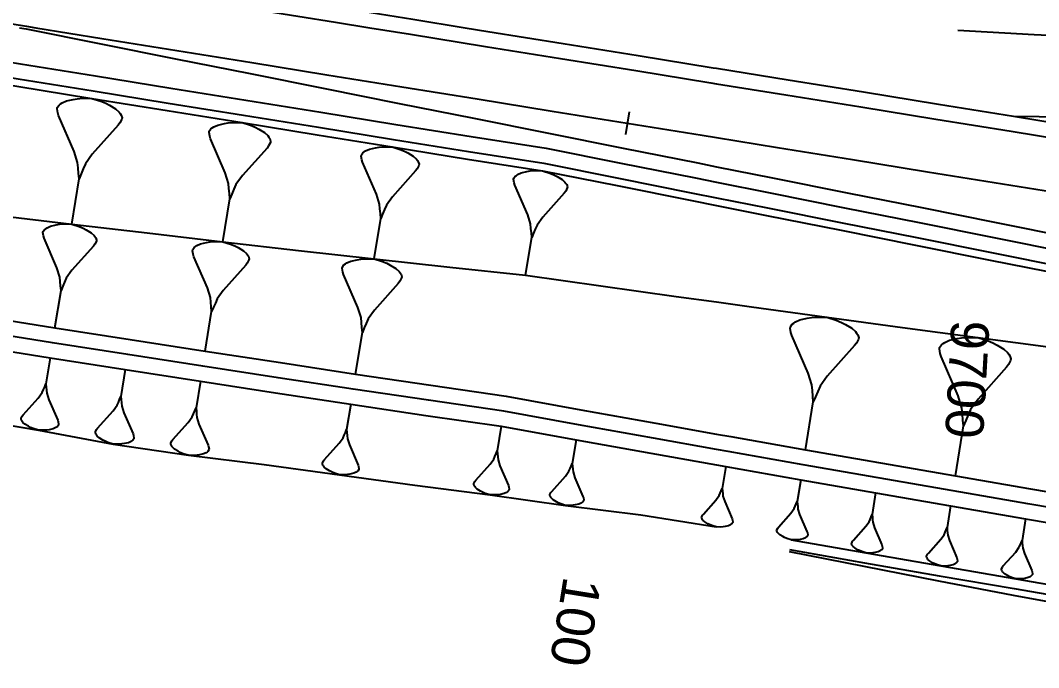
# Model space of a CAD drawing. Extents: x 389565 to 391267, y 804651 to 804848.
# Drawn here: x 390254.2 to 390321.2, y 804657.9 to 804700.5 of the extents above; entities that cross this region are included whole.
import ezdxf
from ezdxf.enums import TextEntityAlignment as Align

# ---------------------------------------------------------------- set-up
doc = ezdxf.new("R2010")
doc.units = 0
doc.layers.get('0').update_dxf_attribs({"linetype": 'CONTINUOUS'})
doc.styles.add('ARIAL', font='ARIAL.FON')

msp = doc.modelspace()

# ---------------------------------------------------------------- linework, layer by layer
at = {"color": 7}
for p, q in [((390257.7001, 804695.2874), (390257.9694, 804695.3313)), ((390257.9694, 804695.3313), (390258.3239, 804695.3615)), ((390258.3239, 804695.3615), (390258.9339, 804695.3504)), ((390258.9339, 804695.3504), (390259.5164, 804695.169)), ((390256.6394, 804694.672), (390256.6531, 804694.7572)), ((390256.6833, 804694.4028), (390256.6394, 804694.672)), ((390256.6531, 804694.7572), (390256.7658, 804694.9138)), ((390256.7658, 804694.9138), (390256.8647, 804694.9853)), ((390256.8647, 804694.9853), (390256.9637, 804695.0567)), ((390256.9637, 804695.0567), (390257.2467, 804695.1858)), ((390257.2467, 804695.1858), (390257.7001, 804695.2874)), ((390259.5164, 804695.169), (390259.8433, 804695.0288)), ((390259.8433, 804695.0288), (390260.0851, 804694.9024)), ((390260.0851, 804694.9024), (390260.4835, 804694.6633)), ((390260.4835, 804694.6633), (390260.7116, 804694.4517)), ((390256.741, 804694.2186), (390256.6833, 804694.4028)), ((390257.7601, 804691.8692), (390256.741, 804694.2186)), ((390260.7116, 804694.4517), (390260.783, 804694.3527)), ((390260.8983, 804693.9845), (390260.7719, 804693.7427)), ((390260.783, 804694.3527), (390260.8544, 804694.2538)), ((390260.8544, 804694.2538), (390260.9121, 804694.0697)), ((390260.9121, 804694.0697), (390260.8983, 804693.9845)), ((390260.6592, 804693.5861), (390258.9526, 804691.6767)), ((390260.7719, 804693.7427), (390260.6592, 804693.5861)), ((390266.6454, 804693.1948), (390266.7521, 804693.3432)), ((390266.7521, 804693.3432), (390266.8459, 804693.4108)), ((390266.8459, 804693.4108), (390266.9396, 804693.4785)), ((390266.9396, 804693.4785), (390267.2077, 804693.6008)), ((390267.2077, 804693.6008), (390267.6372, 804693.6971)), ((390267.6372, 804693.6971), (390267.8924, 804693.7387)), ((390267.8924, 804693.7387), (390268.2282, 804693.7673)), ((390268.2282, 804693.7673), (390268.8061, 804693.7568)), ((390268.8061, 804693.7568), (390269.3579, 804693.5849)), ((390269.3579, 804693.5849), (390269.6677, 804693.4521)), ((390269.6677, 804693.4521), (390269.8967, 804693.3323)), ((390269.8967, 804693.3323), (390270.2742, 804693.1058)), ((390266.6324, 804693.1141), (390266.6454, 804693.1948)), ((390266.674, 804692.859), (390266.6324, 804693.1141)), ((390266.7286, 804692.6846), (390266.674, 804692.859)), ((390267.6941, 804690.4587), (390266.7286, 804692.6846)), ((390270.2742, 804693.1058), (390270.4902, 804692.9053)), ((390270.4902, 804692.9053), (390270.5579, 804692.8116)), ((390270.5579, 804692.8116), (390270.6255, 804692.7179)), ((390270.6255, 804692.7179), (390270.6802, 804692.5435)), ((390270.4406, 804692.0853), (390268.8238, 804690.2764)), ((390270.5474, 804692.2337), (390270.4406, 804692.0853)), ((390270.6671, 804692.4628), (390270.5474, 804692.2337)), ((390270.6802, 804692.5435), (390270.6671, 804692.4628)), ((390276.9235, 804691.9015), (390277.1756, 804692.0165)), ((390277.1756, 804692.0165), (390277.5794, 804692.107)), ((390277.5794, 804692.107), (390277.8192, 804692.1461)), ((390277.8192, 804692.1461), (390278.135, 804692.173)), ((390278.135, 804692.173), (390278.6783, 804692.1631)), ((390278.6783, 804692.1631), (390279.1971, 804692.0015)), ((390279.1971, 804692.0015), (390279.4883, 804691.8767)), ((390257.9908, 804691.1327), (390257.7601, 804691.8692)), ((390258.9526, 804691.6767), (390258.5019, 804691.0502)), ((390276.6346, 804691.5589), (390276.6469, 804691.6348)), ((390276.6738, 804691.3191), (390276.6346, 804691.5589)), ((390276.6469, 804691.6348), (390276.7472, 804691.7743)), ((390276.7251, 804691.1551), (390276.6738, 804691.3191)), ((390276.7472, 804691.7743), (390276.8354, 804691.8379)), ((390276.8354, 804691.8379), (390276.9235, 804691.9015)), ((390279.4883, 804691.8767), (390279.7037, 804691.7641)), ((390279.7037, 804691.7641), (390280.0585, 804691.5511)), ((390280.0585, 804691.5511), (390280.2616, 804691.3626)), ((390280.2616, 804691.3626), (390280.3252, 804691.2745)), ((390258.021, 804690.7783), (390257.9908, 804691.1327)), ((390258.0512, 804690.4238), (390258.021, 804690.7783)), ((390258.3617, 804690.7233), (390258.2215, 804690.3963)), ((390258.5019, 804691.0502), (390258.3617, 804690.7233)), ((390277.6328, 804689.0625), (390276.7251, 804691.1551)), ((390280.3154, 804690.7312), (390280.215, 804690.5917)), ((390280.428, 804690.9466), (390280.3154, 804690.7312)), ((390280.3252, 804691.2745), (390280.3888, 804691.1864)), ((390280.3888, 804691.1864), (390280.4402, 804691.0224)), ((390280.4402, 804691.0224), (390280.428, 804690.9466)), ((390257.6001, 804687.088), (390258.0814, 804690.0693)), ((390258.0814, 804690.0693), (390258.0512, 804690.4238)), ((390258.2215, 804690.3963), (390258.0814, 804690.0693)), ((390267.9127, 804689.7611), (390267.6941, 804690.4587)), ((390268.8238, 804690.2764), (390268.3968, 804689.6829)), ((390280.215, 804690.5917), (390278.695, 804688.891)), ((390286.65, 804690.0323), (390286.6614, 804690.103)), ((390286.6865, 804689.8088), (390286.65, 804690.0323)), ((390286.6614, 804690.103), (390286.755, 804690.233)), ((390286.755, 804690.233), (390286.8371, 804690.2923)), ((390286.8371, 804690.2923), (390286.9192, 804690.3516)), ((390286.9192, 804690.3516), (390287.1542, 804690.4588)), ((390287.1542, 804690.4588), (390287.5305, 804690.5431)), ((390287.5305, 804690.5431), (390287.7541, 804690.5796)), ((390287.7541, 804690.5796), (390288.0483, 804690.6047)), ((390288.0483, 804690.6047), (390288.5547, 804690.5955)), ((390288.5547, 804690.5955), (390289.0382, 804690.4449)), ((390289.0382, 804690.4449), (390289.3096, 804690.3285)), ((390289.3096, 804690.3285), (390289.5103, 804690.2235)), ((390289.5103, 804690.2235), (390289.841, 804690.0251)), ((390289.841, 804690.0251), (390290.0303, 804689.8494)), ((390267.9412, 804689.4253), (390267.9127, 804689.7611)), ((390267.9698, 804689.0894), (390267.9412, 804689.4253)), ((390268.264, 804689.3732), (390268.1312, 804689.0634)), ((390268.3968, 804689.6829), (390268.264, 804689.3732)), ((390286.7344, 804689.656), (390286.6865, 804689.8088)), ((390287.5803, 804687.7057), (390286.7344, 804689.656)), ((390290.0303, 804689.8494), (390290.0896, 804689.7673)), ((390290.1854, 804689.4616), (390290.0804, 804689.2609)), ((390290.0896, 804689.7673), (390290.1489, 804689.6852)), ((390290.1489, 804689.6852), (390290.1968, 804689.5323)), ((390290.1968, 804689.5323), (390290.1854, 804689.4616)), ((390267.5425, 804685.9293), (390267.9984, 804688.7536)), ((390267.9984, 804688.7536), (390267.9698, 804689.0894)), ((390268.1312, 804689.0634), (390267.9984, 804688.7536)), ((390277.8383, 804688.4065), (390277.6328, 804689.0625)), ((390278.695, 804688.891), (390278.2935, 804688.333)), ((390289.9869, 804689.1309), (390288.5702, 804687.5459)), ((390290.0804, 804689.2609), (390289.9869, 804689.1309)), ((390277.8652, 804688.0908), (390277.8383, 804688.4065)), ((390277.8921, 804687.7751), (390277.8652, 804688.0908)), ((390278.1687, 804688.0418), (390278.0438, 804687.7506)), ((390278.2935, 804688.333), (390278.1687, 804688.0418)), ((390277.4903, 804684.804), (390277.9189, 804687.4594)), ((390277.9189, 804687.4594), (390277.8921, 804687.7751)), ((390278.0438, 804687.7506), (390277.9189, 804687.4594)), ((390287.7718, 804687.0944), (390287.5803, 804687.7057)), ((390288.5702, 804687.5459), (390288.1961, 804687.0259)), ((390255.7077, 804686.5285), (390255.7191, 804686.5988)), ((390255.7191, 804686.5988), (390255.812, 804686.728)), ((390255.812, 804686.728), (390255.8936, 804686.7869)), ((390255.8936, 804686.7869), (390255.9752, 804686.8458)), ((390255.9752, 804686.8458), (390256.2086, 804686.9523)), ((390256.2086, 804686.9523), (390256.5826, 804687.0361)), ((390256.5826, 804687.0361), (390256.8047, 804687.0723)), ((390256.8047, 804687.0723), (390257.097, 804687.0972)), ((390257.097, 804687.0972), (390257.6001, 804687.088)), ((390257.6001, 804687.088), (390258.0805, 804686.9384)), ((390258.0805, 804686.9384), (390258.3502, 804686.8228)), ((390258.3502, 804686.8228), (390258.5496, 804686.7185)), ((390258.5496, 804686.7185), (390258.8781, 804686.5213)), ((390287.7969, 804686.8001), (390287.7718, 804687.0944)), ((390287.8219, 804686.5059), (390287.7969, 804686.8001)), ((390288.0797, 804686.7545), (390287.9633, 804686.4831)), ((390288.1961, 804687.0259), (390288.0797, 804686.7545)), ((390255.744, 804686.3065), (390255.7077, 804686.5285)), ((390255.7915, 804686.1546), (390255.744, 804686.3065)), ((390256.632, 804684.2169), (390255.7915, 804686.1546)), ((390258.8781, 804686.5213), (390259.0662, 804686.3468)), ((390259.0662, 804686.3468), (390259.1251, 804686.2652)), ((390259.2203, 804685.9615), (390259.116, 804685.7621)), ((390259.1251, 804686.2652), (390259.184, 804686.1836)), ((390259.184, 804686.1836), (390259.2316, 804686.0318)), ((390259.2316, 804686.0318), (390259.2203, 804685.9615)), ((390266.7027, 804685.9126), (390267.0113, 804685.9389)), ((390267.0113, 804685.9389), (390267.5425, 804685.9293)), ((390267.5425, 804685.9293), (390268.0497, 804685.7713)), ((390287.4475, 804683.7369), (390287.847, 804686.2116)), ((390287.847, 804686.2116), (390287.8219, 804686.5059)), ((390287.9633, 804686.4831), (390287.847, 804686.2116)), ((390259.0231, 804685.633), (390257.6155, 804684.0581)), ((390259.116, 804685.7621), (390259.0231, 804685.633)), ((390265.5446, 804685.3386), (390265.5566, 804685.4127)), ((390265.5828, 804685.1041), (390265.5446, 804685.3386)), ((390265.5566, 804685.4127), (390265.6547, 804685.5491)), ((390265.6547, 804685.5491), (390265.7408, 804685.6113)), ((390265.7408, 804685.6113), (390265.827, 804685.6735)), ((390265.827, 804685.6735), (390266.0734, 804685.7859)), ((390266.0734, 804685.7859), (390266.4682, 804685.8744)), ((390266.4682, 804685.8744), (390266.7027, 804685.9126)), ((390268.0497, 804685.7713), (390268.3344, 804685.6492)), ((390268.3344, 804685.6492), (390268.5449, 804685.5392)), ((390268.5449, 804685.5392), (390268.8918, 804685.331)), ((390268.8918, 804685.331), (390269.0904, 804685.1467)), ((390265.6331, 804684.9438), (390265.5828, 804685.1041)), ((390266.5204, 804682.898), (390265.6331, 804684.9438)), ((390269.0904, 804685.1467), (390269.1526, 804685.0606)), ((390269.253, 804684.7399), (390269.1429, 804684.5294)), ((390269.1526, 804685.0606), (390269.2148, 804684.9744)), ((390269.2148, 804684.9744), (390269.265, 804684.8141)), ((390269.265, 804684.8141), (390269.253, 804684.7399)), ((390275.6841, 804684.5348), (390275.9436, 804684.6531)), ((390275.9436, 804684.6531), (390276.3593, 804684.7463)), ((390276.3593, 804684.7463), (390276.6061, 804684.7865)), ((390276.6061, 804684.7865), (390276.9311, 804684.8142)), ((390276.9311, 804684.8142), (390277.4903, 804684.804)), ((390277.4903, 804684.804), (390278.0243, 804684.6377)), ((390278.0243, 804684.6377), (390278.324, 804684.5092)), ((390256.8223, 804683.6095), (390256.632, 804684.2169)), ((390257.6155, 804684.0581), (390257.2438, 804683.5415)), ((390269.0448, 804684.393), (390267.5588, 804682.7304)), ((390269.1429, 804684.5294), (390269.0448, 804684.393)), ((390275.3869, 804684.1821), (390275.3995, 804684.2602)), ((390275.4271, 804683.9353), (390275.3869, 804684.1821)), ((390275.3995, 804684.2602), (390275.5028, 804684.4038)), ((390275.48, 804683.7665), (390275.4271, 804683.9353)), ((390275.5028, 804684.4038), (390275.5935, 804684.4693)), ((390275.5935, 804684.4693), (390275.6841, 804684.5348)), ((390278.324, 804684.5092), (390278.5457, 804684.3933)), ((390278.5457, 804684.3933), (390278.9109, 804684.1741)), ((390278.9109, 804684.1741), (390279.12, 804683.9801)), ((390279.12, 804683.9801), (390279.1855, 804683.8894)), ((390256.8472, 804683.3172), (390256.8223, 804683.6095)), ((390256.8721, 804683.0249), (390256.8472, 804683.3172)), ((390257.1282, 804683.2718), (390257.0126, 804683.0022)), ((390257.2438, 804683.5415), (390257.1282, 804683.2718)), ((390276.4143, 804681.6126), (390275.48, 804683.7665)), ((390279.1753, 804683.3302), (390279.072, 804683.1866)), ((390279.2912, 804683.5519), (390279.1753, 804683.3302)), ((390279.1855, 804683.8894), (390279.2509, 804683.7987)), ((390279.2509, 804683.7987), (390279.3038, 804683.6299)), ((390279.3038, 804683.6299), (390279.2912, 804683.5519)), ((390256.5001, 804680.2738), (390256.897, 804682.7325)), ((390256.897, 804682.7325), (390256.8721, 804683.0249)), ((390257.0126, 804683.0022), (390256.897, 804682.7325)), ((390266.7213, 804682.2568), (390266.5204, 804682.898)), ((390267.5588, 804682.7304), (390267.1664, 804682.1849)), ((390279.072, 804683.1866), (390277.5075, 804681.4361)), ((390266.7476, 804681.9481), (390266.7213, 804682.2568)), ((390266.7739, 804681.6395), (390266.7476, 804681.9481)), ((390267.1664, 804682.1849), (390267.0443, 804681.9002)), ((390266.3811, 804678.7349), (390266.8002, 804681.3308)), ((390266.8002, 804681.3308), (390266.7739, 804681.6395)), ((390266.9222, 804681.6155), (390266.8002, 804681.3308)), ((390267.0443, 804681.9002), (390266.9222, 804681.6155)), ((390276.6258, 804680.9375), (390276.4143, 804681.6126)), ((390277.5075, 804681.4361), (390277.0943, 804680.8619)), ((390276.6534, 804680.6126), (390276.6258, 804680.9375)), ((390276.6811, 804680.2876), (390276.6534, 804680.6126)), ((390277.0943, 804680.8619), (390276.9658, 804680.5621)), ((390304.9724, 804680.5054), (390305.0767, 804680.5807)), ((390305.0767, 804680.5807), (390305.181, 804680.6561)), ((390305.181, 804680.6561), (390305.4796, 804680.7923)), ((390305.4796, 804680.7923), (390305.9578, 804680.8994)), ((390305.9578, 804680.8994), (390306.2418, 804680.9458)), ((390306.2418, 804680.9458), (390306.6157, 804680.9776)), ((390306.6157, 804680.9776), (390307.2591, 804680.9659)), ((390307.2591, 804680.9659), (390307.8735, 804680.7745)), ((390307.8735, 804680.7745), (390308.2183, 804680.6267)), ((390308.2183, 804680.6267), (390308.4734, 804680.4933)), ((390276.2676, 804677.2296), (390276.7088, 804679.9626)), ((390276.7088, 804679.9626), (390276.6811, 804680.2876)), ((390276.8373, 804680.2624), (390276.7088, 804679.9626)), ((390276.9658, 804680.5621), (390276.8373, 804680.2624)), ((390304.839, 804680.2504), (390304.8535, 804680.3402)), ((390304.8853, 804679.9663), (390304.839, 804680.2504)), ((390304.8535, 804680.3402), (390304.9724, 804680.5054)), ((390304.9462, 804679.7722), (390304.8853, 804679.9663)), ((390308.4734, 804680.4933), (390308.8936, 804680.2411)), ((390308.8936, 804680.2411), (390309.1341, 804680.0179)), ((390309.1341, 804680.0179), (390309.2094, 804679.9136)), ((390309.2094, 804679.9136), (390309.2848, 804679.8093)), ((390306.0211, 804677.2941), (390304.9462, 804679.7722)), ((390309.1978, 804679.2702), (390309.0789, 804679.105)), ((390309.3311, 804679.5252), (390309.1978, 804679.2702)), ((390309.2848, 804679.8093), (390309.3456, 804679.6151)), ((390309.3456, 804679.6151), (390309.3311, 804679.5252)), ((390314.8954, 804679.2287), (390315.0043, 804679.3074)), ((390315.0043, 804679.3074), (390315.3159, 804679.4495)), ((390315.3159, 804679.4495), (390315.815, 804679.5613)), ((390315.815, 804679.5613), (390316.1114, 804679.6097)), ((390316.1114, 804679.6097), (390316.5015, 804679.6429)), ((390316.5015, 804679.6429), (390317.173, 804679.6307)), ((390317.173, 804679.6307), (390317.8142, 804679.431)), ((390317.8142, 804679.431), (390318.1741, 804679.2767)), ((390318.1741, 804679.2767), (390318.4402, 804679.1375)), ((390309.0789, 804679.105), (390307.2789, 804677.091)), ((390314.6474, 804678.884), (390314.6625, 804678.9777)), ((390314.6957, 804678.5875), (390314.6474, 804678.884)), ((390314.6625, 804678.9777), (390314.7865, 804679.1501)), ((390314.7592, 804678.3849), (390314.6957, 804678.5875)), ((390314.7865, 804679.1501), (390314.8954, 804679.2287)), ((390318.4402, 804679.1375), (390318.8788, 804678.8743)), ((390318.8788, 804678.8743), (390319.1298, 804678.6414)), ((390319.1298, 804678.6414), (390319.2084, 804678.5325)), ((390256.1813, 804678.2993), (390255.9039, 804676.5805)), ((390315.881, 804675.7987), (390314.7592, 804678.3849)), ((390319.3354, 804678.1272), (390319.1962, 804677.861)), ((390319.2084, 804678.5325), (390319.287, 804678.4236)), ((390319.287, 804678.4236), (390319.3505, 804678.2209)), ((390319.3505, 804678.2209), (390319.3354, 804678.1272)), ((390261.1212, 804677.5257), (390260.8355, 804675.7557)), ((390306.2644, 804676.5173), (390306.0211, 804677.2941)), ((390319.0722, 804677.6887), (390317.1936, 804675.5868)), ((390319.1962, 804677.861), (390319.0722, 804677.6887)), ((390255.823, 804676.3919), (390255.9039, 804676.5805)), ((390255.9039, 804676.5805), (390255.9213, 804676.3761)), ((390266.0624, 804676.7605), (390265.7785, 804675.0019)), ((390307.2789, 804677.091), (390306.8035, 804676.4303)), ((390255.4015, 804675.6537), (390255.6614, 804676.0149)), ((390255.6614, 804676.0149), (390255.7422, 804676.2034)), ((390255.7422, 804676.2034), (390255.823, 804676.3919)), ((390255.9213, 804676.3761), (390255.9387, 804676.1717)), ((390255.9387, 804676.1717), (390255.9561, 804675.9673)), ((390255.9561, 804675.9673), (390256.0891, 804675.5427)), ((390306.2962, 804676.1434), (390306.2644, 804676.5173)), ((390306.3281, 804675.7696), (390306.2962, 804676.1434)), ((390306.6556, 804676.0854), (390306.5078, 804675.7406)), ((390306.8035, 804676.4303), (390306.6556, 804676.0854)), ((390254.4176, 804674.5528), (390255.4015, 804675.6537)), ((390256.0891, 804675.5427), (390256.6767, 804674.1881)), ((390260.5858, 804675.1733), (390260.669, 804675.3674)), ((390260.669, 804675.3674), (390260.7522, 804675.5615)), ((390260.7522, 804675.5615), (390260.8355, 804675.7557)), ((390260.8355, 804675.7557), (390260.8534, 804675.5452)), ((390260.8534, 804675.5452), (390260.8713, 804675.3347)), ((390260.8713, 804675.3347), (390260.8892, 804675.1243)), ((390275.9488, 804675.2552), (390275.6783, 804673.5789)), ((390305.8523, 804672.2512), (390306.3599, 804675.3957)), ((390306.3599, 804675.3957), (390306.3281, 804675.7696)), ((390306.5078, 804675.7406), (390306.3599, 804675.3957)), ((390316.1349, 804674.9881), (390315.881, 804675.7987)), ((390317.1936, 804675.5868), (390316.6975, 804674.8973)), ((390254.3526, 804674.4625), (390254.4176, 804674.5528)), ((390259.3049, 804673.6676), (390260.3182, 804674.8013)), ((390260.3182, 804674.8013), (390260.5858, 804675.1733)), ((390260.8892, 804675.1243), (390261.0262, 804674.687)), ((390261.0262, 804674.687), (390261.6313, 804673.2921)), ((390265.5304, 804674.4233), (390265.6131, 804674.6162)), ((390265.6131, 804674.6162), (390265.6958, 804674.809)), ((390265.6958, 804674.809), (390265.7785, 804675.0019)), ((390265.7785, 804675.0019), (390265.7963, 804674.7928)), ((390265.7963, 804674.7928), (390265.8141, 804674.5837)), ((390265.8141, 804674.5837), (390265.8319, 804674.3746)), ((390316.1682, 804674.5979), (390316.1349, 804674.9881)), ((390316.2014, 804674.2077), (390316.1682, 804674.5979)), ((390316.6975, 804674.8973), (390316.5432, 804674.5374)), ((390254.2718, 804674.274), (390254.2797, 804674.3231)), ((390254.305, 804674.1679), (390254.2718, 804674.274)), ((390254.2797, 804674.3231), (390254.3526, 804674.4625)), ((390254.3462, 804674.1108), (390254.305, 804674.1679)), ((390254.3874, 804674.0538), (390254.3462, 804674.1108)), ((390254.5189, 804673.9318), (390254.3874, 804674.0538)), ((390254.7486, 804673.7939), (390254.5189, 804673.9318)), ((390256.7273, 804673.8776), (390256.6623, 804673.7873)), ((390256.6767, 804674.1881), (390256.7099, 804674.082)), ((390256.7099, 804674.082), (390256.7352, 804673.9267)), ((390256.7352, 804673.9267), (390256.7273, 804673.8776)), ((390264.2579, 804672.9274), (390265.2646, 804674.0538)), ((390265.2646, 804674.0538), (390265.5304, 804674.4233)), ((390265.8319, 804674.3746), (390265.968, 804673.9402)), ((390265.968, 804673.9402), (390266.5691, 804672.5543)), ((390316.2346, 804673.8176), (390316.2014, 804674.2077)), ((390316.3889, 804674.1775), (390316.2346, 804673.8176)), ((390316.5432, 804674.5374), (390316.3889, 804674.1775)), ((390254.888, 804673.721), (390254.7486, 804673.7939)), ((390255.0765, 804673.6402), (390254.888, 804673.721)), ((390255.4123, 804673.5356), (390255.0765, 804673.6402)), ((390255.764, 804673.5292), (390255.4123, 804673.5356)), ((390255.9684, 804673.5466), (390255.764, 804673.5292)), ((390256.1237, 804673.5719), (390255.9684, 804673.5466)), ((390256.3851, 804673.6305), (390256.1237, 804673.5719)), ((390256.5483, 804673.705), (390256.3851, 804673.6305)), ((390256.6053, 804673.7461), (390256.5483, 804673.705)), ((390256.6623, 804673.7873), (390256.6053, 804673.7461)), ((390259.1548, 804673.3805), (390259.1629, 804673.4311)), ((390259.189, 804673.2712), (390259.1548, 804673.3805)), ((390259.1629, 804673.4311), (390259.238, 804673.5747)), ((390259.2314, 804673.2125), (390259.189, 804673.2712)), ((390259.2738, 804673.1537), (390259.2314, 804673.2125)), ((390259.238, 804673.5747), (390259.3049, 804673.6676)), ((390261.6313, 804673.2921), (390261.6655, 804673.1828)), ((390275.4418, 804673.0274), (390275.5206, 804673.2113)), ((390275.5206, 804673.2113), (390275.5994, 804673.3951)), ((390275.5994, 804673.3951), (390275.6783, 804673.5789)), ((390275.6783, 804673.5789), (390275.6952, 804673.3796)), ((390275.6952, 804673.3796), (390275.7122, 804673.1803)), ((390285.8447, 804673.8079), (390285.5812, 804672.1757)), ((390315.7049, 804670.5359), (390316.2346, 804673.8176)), ((390259.4092, 804673.0281), (390259.2738, 804673.1537)), ((390259.6458, 804672.8861), (390259.4092, 804673.0281)), ((390259.7893, 804672.8111), (390259.6458, 804672.8861)), ((390259.9834, 804672.7278), (390259.7893, 804672.8111)), ((390260.3293, 804672.6201), (390259.9834, 804672.7278)), ((390260.6915, 804672.6136), (390260.3293, 804672.6201)), ((390260.9019, 804672.6315), (390260.6915, 804672.6136)), ((390261.0618, 804672.6576), (390260.9019, 804672.6315)), ((390261.331, 804672.7179), (390261.0618, 804672.6576)), ((390261.499, 804672.7945), (390261.331, 804672.7179)), ((390261.5578, 804672.8369), (390261.499, 804672.7945)), ((390261.6165, 804672.8793), (390261.5578, 804672.8369)), ((390261.6834, 804672.9723), (390261.6165, 804672.8793)), ((390261.6655, 804673.1828), (390261.6916, 804673.0229)), ((390261.6916, 804673.0229), (390261.6834, 804672.9723)), ((390264.1087, 804672.6422), (390264.1168, 804672.6924)), ((390264.1427, 804672.5336), (390264.1087, 804672.6422)), ((390264.1168, 804672.6924), (390264.1914, 804672.835)), ((390264.1914, 804672.835), (390264.2579, 804672.9274)), ((390266.5691, 804672.5543), (390266.6032, 804672.4457)), ((390274.2288, 804671.6016), (390275.1884, 804672.6752)), ((390275.1884, 804672.6752), (390275.4418, 804673.0274)), ((390275.7122, 804673.1803), (390275.7292, 804672.981)), ((390275.7292, 804672.981), (390275.8589, 804672.567)), ((390275.8589, 804672.567), (390276.4319, 804671.246)), ((390290.7649, 804672.9126), (390290.5134, 804671.3549)), ((390264.1849, 804672.4752), (390264.1427, 804672.5336)), ((390264.227, 804672.4169), (390264.1849, 804672.4752)), ((390264.3615, 804672.292), (390264.227, 804672.4169)), ((390264.5965, 804672.151), (390264.3615, 804672.292)), ((390264.7392, 804672.0764), (390264.5965, 804672.151)), ((390264.932, 804671.9937), (390264.7392, 804672.0764)), ((390265.2756, 804671.8867), (390264.932, 804671.9937)), ((390265.6355, 804671.8802), (390265.2756, 804671.8867)), ((390265.8445, 804671.898), (390265.6355, 804671.8802)), ((390266.0034, 804671.9239), (390265.8445, 804671.898)), ((390266.2708, 804671.9838), (390266.0034, 804671.9239)), ((390266.4378, 804672.06), (390266.2708, 804671.9838)), ((390266.4961, 804672.1021), (390266.4378, 804672.06)), ((390266.5545, 804672.1442), (390266.4961, 804672.1021)), ((390266.621, 804672.2366), (390266.5545, 804672.1442)), ((390266.6032, 804672.4457), (390266.6291, 804672.2869)), ((390266.6291, 804672.2869), (390266.621, 804672.2366)), ((390285.4277, 804671.8177), (390285.5044, 804671.9967)), ((390285.5044, 804671.9967), (390285.5812, 804672.1757)), ((390285.5812, 804672.1757), (390285.5977, 804671.9817)), ((390285.5977, 804671.9817), (390285.6142, 804671.7876)), ((390274.0867, 804671.3297), (390274.0944, 804671.3776)), ((390274.1191, 804671.2262), (390274.0867, 804671.3297)), ((390274.0944, 804671.3776), (390274.1655, 804671.5136)), ((390274.1593, 804671.1706), (390274.1191, 804671.2262)), ((390274.1655, 804671.5136), (390274.2288, 804671.6016)), ((390276.4319, 804671.246), (390276.4643, 804671.1425)), ((390284.1698, 804670.2503), (390285.1042, 804671.2957)), ((390285.1042, 804671.2957), (390285.351, 804671.6387)), ((390285.351, 804671.6387), (390285.4277, 804671.8177)), ((390285.6142, 804671.7876), (390285.6308, 804671.5935)), ((390285.6308, 804671.5935), (390285.7571, 804671.1903)), ((390290.4402, 804671.1841), (390290.5134, 804671.3549)), ((390290.5134, 804671.3549), (390290.5292, 804671.1697)), ((390274.1994, 804671.115), (390274.1593, 804671.1706)), ((390274.3276, 804670.996), (390274.1994, 804671.115)), ((390274.5516, 804670.8615), (390274.3276, 804670.996)), ((390274.6876, 804670.7905), (390274.5516, 804670.8615)), ((390274.8714, 804670.7116), (390274.6876, 804670.7905)), ((390275.1989, 804670.6096), (390274.8714, 804670.7116)), ((390275.5419, 804670.6034), (390275.1989, 804670.6096)), ((390275.7412, 804670.6204), (390275.5419, 804670.6034)), ((390275.8926, 804670.6451), (390275.7412, 804670.6204)), ((390276.1475, 804670.7022), (390275.8926, 804670.6451)), ((390276.3067, 804670.7748), (390276.1475, 804670.7022)), ((390276.3623, 804670.815), (390276.3067, 804670.7748)), ((390276.4179, 804670.8551), (390276.3623, 804670.815)), ((390276.4813, 804670.9432), (390276.4179, 804670.8551)), ((390276.4643, 804671.1425), (390276.489, 804670.9911)), ((390276.489, 804670.9911), (390276.4813, 804670.9432)), ((390285.7571, 804671.1903), (390286.315, 804669.904)), ((390290.0582, 804670.5151), (390290.2937, 804670.8424)), ((390290.2937, 804670.8424), (390290.3669, 804671.0132)), ((390290.3669, 804671.0132), (390290.4402, 804671.1841)), ((390290.5292, 804671.1697), (390290.545, 804670.9845)), ((390290.545, 804670.9845), (390290.5607, 804670.7993)), ((390290.5607, 804670.7993), (390290.6813, 804670.4145)), ((390300.6093, 804671.147), (390300.378, 804669.7141)), ((390284.0314, 804669.9856), (390284.0389, 804670.0322)), ((390284.063, 804669.8848), (390284.0314, 804669.9856)), ((390284.0389, 804670.0322), (390284.1081, 804670.1646)), ((390284.1021, 804669.8306), (390284.063, 804669.8848)), ((390284.1081, 804670.1646), (390284.1698, 804670.2503)), ((390286.315, 804669.904), (390286.3466, 804669.8032)), ((390289.1665, 804669.5174), (390290.0582, 804670.5151)), ((390290.6813, 804670.4145), (390291.2137, 804669.1869)), ((390284.1412, 804669.7764), (390284.1021, 804669.8306)), ((390284.266, 804669.6606), (390284.1412, 804669.7764)), ((390284.4842, 804669.5297), (390284.266, 804669.6606)), ((390284.6165, 804669.4605), (390284.4842, 804669.5297)), ((390284.7955, 804669.3837), (390284.6165, 804669.4605)), ((390285.1145, 804669.2844), (390284.7955, 804669.3837)), ((390285.4484, 804669.2783), (390285.1145, 804669.2844)), ((390285.6425, 804669.2948), (390285.4484, 804669.2783)), ((390285.7899, 804669.3189), (390285.6425, 804669.2948)), ((390286.0381, 804669.3745), (390285.7899, 804669.3189)), ((390286.1931, 804669.4452), (390286.0381, 804669.3745)), ((390286.2473, 804669.4843), (390286.1931, 804669.4452)), ((390286.3014, 804669.5234), (390286.2473, 804669.4843)), ((390286.3631, 804669.6092), (390286.3014, 804669.5234)), ((390286.3466, 804669.8032), (390286.3707, 804669.6558)), ((390286.3707, 804669.6558), (390286.3631, 804669.6092)), ((390289.0344, 804669.2647), (390289.0416, 804669.3092)), ((390289.0645, 804669.1685), (390289.0344, 804669.2647)), ((390289.0416, 804669.3092), (390289.1076, 804669.4356)), ((390289.1076, 804669.4356), (390289.1665, 804669.5174)), ((390291.2137, 804669.1869), (390291.2439, 804669.0907)), ((390300, 804668.9982), (390300.1759, 804669.2427)), ((390300.1759, 804669.2427), (390300.2433, 804669.3998)), ((390300.2433, 804669.3998), (390300.3106, 804669.557)), ((390300.3106, 804669.557), (390300.378, 804669.7141)), ((390300.378, 804669.7141), (390300.3925, 804669.5437)), ((390300.3925, 804669.5437), (390300.407, 804669.3734)), ((390300.407, 804669.3734), (390300.4215, 804669.203)), ((390300.4215, 804669.203), (390300.5324, 804668.849)), ((390289.1018, 804669.1168), (390289.0645, 804669.1685)), ((390289.1392, 804669.0651), (390289.1018, 804669.1168)), ((390289.2583, 804668.9546), (390289.1392, 804669.0651)), ((390289.4665, 804668.8296), (390289.2583, 804668.9546)), ((390289.5928, 804668.7636), (390289.4665, 804668.8296)), ((390289.7636, 804668.6903), (390289.5928, 804668.7636)), ((390290.068, 804668.5955), (390289.7636, 804668.6903)), ((390290.3867, 804668.5898), (390290.068, 804668.5955)), ((390290.5719, 804668.6055), (390290.3867, 804668.5898)), ((390290.7126, 804668.6285), (390290.5719, 804668.6055)), ((390290.9495, 804668.6816), (390290.7126, 804668.6285)), ((390291.0974, 804668.749), (390290.9495, 804668.6816)), ((390291.1491, 804668.7864), (390291.0974, 804668.749)), ((390291.2008, 804668.8237), (390291.1491, 804668.7864)), ((390291.2596, 804668.9055), (390291.2008, 804668.8237)), ((390291.2439, 804669.0907), (390291.2668, 804668.95)), ((390291.2668, 804668.95), (390291.2596, 804668.9055)), ((390299.139, 804668.0238), (390299.9593, 804668.9416)), ((390299.9593, 804668.9416), (390300, 804668.9982)), ((390300.5324, 804668.849), (390301.0222, 804667.7198)), ((390299.0241, 804667.8323), (390299.0848, 804667.9485)), ((390299.0848, 804667.9485), (390299.139, 804668.0238)), ((390299.0175, 804667.7914), (390299.0241, 804667.8323)), ((390299.0452, 804667.7029), (390299.0175, 804667.7914)), ((390299.0795, 804667.6554), (390299.0452, 804667.7029)), ((390299.1138, 804667.6078), (390299.0795, 804667.6554)), ((390299.2234, 804667.5061), (390299.1138, 804667.6078)), ((390299.4149, 804667.3912), (390299.2234, 804667.5061)), ((390299.5311, 804667.3304), (390299.4149, 804667.3912)), ((390299.6883, 804667.263), (390299.5311, 804667.3304)), ((390299.9683, 804667.1758), (390299.6883, 804667.263)), ((390300.4318, 804667.185), (390300.2614, 804667.1705)), ((390300.5612, 804667.2061), (390300.4318, 804667.185)), ((390300.7792, 804667.255), (390300.5612, 804667.2061)), ((390300.9152, 804667.317), (390300.7792, 804667.255)), ((390300.9627, 804667.3513), (390300.9152, 804667.317)), ((390301.0103, 804667.3857), (390300.9627, 804667.3513)), ((390301.0645, 804667.461), (390301.0103, 804667.3857)), ((390301.0222, 804667.7198), (390301.0499, 804667.6313)), ((390301.0499, 804667.6313), (390301.0711, 804667.5019)), ((390301.0711, 804667.5019), (390301.0645, 804667.461)), ((390300, 804667.1753), (390299.9683, 804667.1758)), ((390300.2614, 804667.1705), (390300, 804667.1753))]:
    msp.add_line(p, q, dxfattribs=at)
at = {"color": 3}
msp.add_line((390294.2435, 804694.462), (390294.0045, 804692.9811), dxfattribs=at)
at = {"color": 1}
for p, q in [((390305.5336, 804670.2768), (390305.3036, 804668.8519)), ((390310.4592, 804669.415), (390310.2292, 804667.9901)), ((390305.1026, 804668.3831), (390305.1696, 804668.5394)), ((390305.1696, 804668.5394), (390305.2366, 804668.6957)), ((390305.2366, 804668.6957), (390305.3036, 804668.8519)), ((390305.3036, 804668.8519), (390305.318, 804668.6825)), ((390305.318, 804668.6825), (390305.3324, 804668.5131)), ((390315.3861, 804668.5615), (390315.1561, 804667.1366)), ((390304.0715, 804667.1711), (390304.8871, 804668.0837)), ((390304.8871, 804668.0837), (390305.1026, 804668.3831)), ((390305.3324, 804668.5131), (390305.3468, 804668.3437)), ((390305.3468, 804668.3437), (390305.4571, 804667.9917)), ((390305.4571, 804667.9917), (390305.9442, 804666.8688)), ((390310.1622, 804667.8338), (390310.2292, 804667.9901)), ((390310.2292, 804667.9901), (390310.2436, 804667.8207)), ((390308.9971, 804666.3093), (390309.8128, 804667.2219)), ((390309.8128, 804667.2219), (390310.0282, 804667.5213)), ((390310.0282, 804667.5213), (390310.0952, 804667.6776)), ((390310.0952, 804667.6776), (390310.1622, 804667.8338)), ((390310.2436, 804667.8207), (390310.258, 804667.6513)), ((390310.258, 804667.6513), (390310.2724, 804667.4819)), ((390310.2724, 804667.4819), (390310.3827, 804667.1299)), ((390320.3144, 804667.7164), (390320.0844, 804666.2916)), ((390303.9506, 804666.94), (390303.9572, 804666.9807)), ((390303.9782, 804666.852), (390303.9506, 804666.94)), ((390303.9572, 804666.9807), (390304.0176, 804667.0963)), ((390304.0123, 804666.8047), (390303.9782, 804666.852)), ((390304.0465, 804666.7575), (390304.0123, 804666.8047)), ((390304.0176, 804667.0963), (390304.0715, 804667.1711)), ((390304.1555, 804666.6563), (390304.0465, 804666.7575)), ((390304.3459, 804666.542), (390304.1555, 804666.6563)), ((390304.4614, 804666.4816), (390304.3459, 804666.542)), ((390305.9323, 804666.5366), (390305.885, 804666.5024)), ((390305.9861, 804666.6114), (390305.9323, 804666.5366)), ((390305.9442, 804666.8688), (390305.9717, 804666.7808)), ((390305.9717, 804666.7808), (390305.9927, 804666.6521)), ((390305.9927, 804666.6521), (390305.9861, 804666.6114)), ((390310.3827, 804667.1299), (390310.8698, 804666.007)), ((390314.7397, 804666.3684), (390314.9551, 804666.6678)), ((390314.9551, 804666.6678), (390315.0221, 804666.8241)), ((390315.0221, 804666.8241), (390315.0891, 804666.9804)), ((390315.0891, 804666.9804), (390315.1561, 804667.1366)), ((390315.1561, 804667.1366), (390315.1705, 804666.9672)), ((390315.1705, 804666.9672), (390315.185, 804666.7978)), ((390315.185, 804666.7978), (390315.1994, 804666.6284)), ((390315.1994, 804666.6284), (390315.3097, 804666.2764)), ((390304.6177, 804666.4146), (390304.4614, 804666.4816)), ((390304.8961, 804666.3279), (390304.6177, 804666.4146)), ((390305.1876, 804666.3226), (390304.8961, 804666.3279)), ((390305.3571, 804666.337), (390305.1876, 804666.3226)), ((390305.4858, 804666.358), (390305.3571, 804666.337)), ((390305.7025, 804666.4066), (390305.4858, 804666.358)), ((390305.8377, 804666.4683), (390305.7025, 804666.4066)), ((390305.885, 804666.5024), (390305.8377, 804666.4683)), ((390308.8762, 804666.0782), (390308.8828, 804666.1189)), ((390308.9038, 804665.9902), (390308.8762, 804666.0782)), ((390308.8828, 804666.1189), (390308.9432, 804666.2344)), ((390308.938, 804665.9429), (390308.9038, 804665.9902)), ((390308.9721, 804665.8956), (390308.938, 804665.9429)), ((390308.9432, 804666.2344), (390308.9971, 804666.3093)), ((390309.0811, 804665.7945), (390308.9721, 804665.8956)), ((390310.8698, 804666.007), (390310.8973, 804665.919)), ((390310.8973, 804665.919), (390310.9183, 804665.7903)), ((390313.9241, 804665.4558), (390314.7397, 804666.3684)), ((390315.3097, 804666.2764), (390315.7967, 804665.1535)), ((390319.8834, 804665.8228), (390319.9504, 804665.979)), ((390319.9504, 804665.979), (390320.0174, 804666.1353)), ((390320.0174, 804666.1353), (390320.0844, 804666.2916)), ((390320.0844, 804666.2916), (390320.0989, 804666.1222)), ((390320.0989, 804666.1222), (390320.1133, 804665.9527)), ((390320.1133, 804665.9527), (390320.1277, 804665.7833)), ((390309.2715, 804665.6802), (390309.0811, 804665.7945)), ((390309.387, 804665.6198), (390309.2715, 804665.6802)), ((390309.5433, 804665.5528), (390309.387, 804665.6198)), ((390309.8217, 804665.4661), (390309.5433, 804665.5528)), ((390310.1133, 804665.4608), (390309.8217, 804665.4661)), ((390310.2827, 804665.4752), (390310.1133, 804665.4608)), ((390310.4114, 804665.4962), (390310.2827, 804665.4752)), ((390310.6281, 804665.5448), (390310.4114, 804665.4962)), ((390310.7633, 804665.6065), (390310.6281, 804665.5448)), ((390310.8106, 804665.6406), (390310.7633, 804665.6065)), ((390310.8579, 804665.6747), (390310.8106, 804665.6406)), ((390310.9118, 804665.7496), (390310.8579, 804665.6747)), ((390310.9183, 804665.7903), (390310.9118, 804665.7496)), ((390313.8032, 804665.2247), (390313.8098, 804665.2654)), ((390313.8308, 804665.1367), (390313.8032, 804665.2247)), ((390313.8098, 804665.2654), (390313.8702, 804665.381)), ((390313.8702, 804665.381), (390313.9241, 804665.4558)), ((390318.8524, 804664.6108), (390319.668, 804665.5234)), ((390319.668, 804665.5234), (390319.8834, 804665.8228)), ((390320.1277, 804665.7833), (390320.238, 804665.4314)), ((390320.238, 804665.4314), (390320.725, 804664.3085)), ((390313.8649, 804665.0894), (390313.8308, 804665.1367)), ((390313.899, 804665.0422), (390313.8649, 804665.0894)), ((390314.008, 804664.941), (390313.899, 804665.0422)), ((390314.1984, 804664.8268), (390314.008, 804664.941)), ((390314.314, 804664.7663), (390314.1984, 804664.8268)), ((390314.4703, 804664.6993), (390314.314, 804664.7663)), ((390314.7487, 804664.6126), (390314.4703, 804664.6993)), ((390315.0402, 804664.6073), (390314.7487, 804664.6126)), ((390315.2096, 804664.6217), (390315.0402, 804664.6073)), ((390315.3383, 804664.6427), (390315.2096, 804664.6217)), ((390315.555, 804664.6913), (390315.3383, 804664.6427)), ((390315.6903, 804664.753), (390315.555, 804664.6913)), ((390315.7376, 804664.7871), (390315.6903, 804664.753)), ((390315.7849, 804664.8213), (390315.7376, 804664.7871)), ((390315.8387, 804664.8961), (390315.7849, 804664.8213)), ((390315.7967, 804665.1535), (390315.8243, 804665.0655)), ((390315.8243, 804665.0655), (390315.8453, 804664.9368)), ((390315.8453, 804664.9368), (390315.8387, 804664.8961)), ((390318.7381, 804664.4204), (390318.7985, 804664.5359)), ((390318.7985, 804664.5359), (390318.8524, 804664.6108)), ((390318.7315, 804664.3796), (390318.7381, 804664.4204)), ((390318.7591, 804664.2917), (390318.7315, 804664.3796)), ((390318.7932, 804664.2444), (390318.7591, 804664.2917)), ((390318.8274, 804664.1971), (390318.7932, 804664.2444)), ((390318.9363, 804664.096), (390318.8274, 804664.1971)), ((390319.1268, 804663.9817), (390318.9363, 804664.096)), ((390319.2423, 804663.9213), (390319.1268, 804663.9817)), ((390319.3986, 804663.8543), (390319.2423, 804663.9213)), ((390319.677, 804663.7675), (390319.3986, 804663.8543)), ((390320.4833, 804663.8462), (390320.2666, 804663.7977)), ((390320.6186, 804663.9079), (390320.4833, 804663.8462)), ((390320.6659, 804663.9421), (390320.6186, 804663.9079)), ((390320.7132, 804663.9762), (390320.6659, 804663.9421)), ((390320.767, 804664.0511), (390320.7132, 804663.9762)), ((390320.725, 804664.3085), (390320.7526, 804664.2205)), ((390320.7526, 804664.2205), (390320.7736, 804664.0918)), ((390320.7736, 804664.0918), (390320.767, 804664.0511)), ((390319.9685, 804663.7623), (390319.677, 804663.7675)), ((390320.1379, 804663.7767), (390319.9685, 804663.7623)), ((390320.2666, 804663.7977), (390320.1379, 804663.7767))]:
    msp.add_line(p, q, dxfattribs=at)
at = {"color": 7, "linetype": 'CONTINUOUS'}
for points in [[(390200.7146, 804711.7102), (390205.6769, 804711.0298), (390210.6375, 804710.3369), (390215.5964, 804709.6317), (390220.5535, 804708.9141), (390225.5087, 804708.1841), (390230.4622, 804707.4416), (390235.4137, 804706.6869), (390240.3634, 804705.9197), (390245.3111, 804705.1401), (390250.2568, 804704.3482), (390250.3099, 804704.3397), (390255.193, 804703.5514), (390260.1291, 804702.7546), (390265.0652, 804701.9578), (390270.0013, 804701.1609), (390274.9374, 804700.3641), (390277.1929, 804700)], [(390200, 804708.2751), (390200.061, 804708.2669), (390200.2435, 804708.2421), (390205.1971, 804707.5628), (390210.1491, 804706.8712), (390215.0993, 804706.1672), (390220.0477, 804705.4508), (390224.9943, 804704.7221), (390229.939, 804703.981), (390234.882, 804703.2275), (390239.823, 804702.4617), (390244.762, 804701.6835), (390249.6991, 804700.893), (390249.7521, 804700.8844), (390254.6352, 804700.0961), (390255.2308, 804700)], [(390254.1761, 804700), (390254.6059, 804699.9143), (390259.5126, 804698.9356), (390264.4194, 804697.9569), (390269.3261, 804696.9782), (390274.2328, 804695.9996), (390279.1396, 804695.0209), (390284.0463, 804694.0422), (390288.9531, 804693.0635), (390293.8598, 804692.0848), (390298.7666, 804691.1061), (390300, 804690.8601)], [(390255.2308, 804700), (390259.5713, 804699.2993), (390264.5074, 804698.5025), (390269.4435, 804697.7057), (390274.3796, 804696.9088), (390279.3157, 804696.112), (390284.2518, 804695.3152), (390289.1879, 804694.5184), (390294.124, 804693.7215), (390299.0601, 804692.9247), (390300, 804692.773)], [(390277.1929, 804700), (390279.8735, 804699.5673), (390284.8096, 804698.7705), (390289.7457, 804697.9736), (390294.6818, 804697.1768), (390299.6179, 804696.38), (390300, 804696.3183)], [(390300, 804696.3183), (390304.554, 804695.5832), (390309.4901, 804694.7863), (390314.4262, 804693.9895), (390319.3623, 804693.1927), (390324.2984, 804692.3959)], [(390200, 804693.8816), (390203.2525, 804693.5116), (390208.1865, 804692.9463), (390213.1205, 804692.377), (390218.0546, 804691.8038), (390222.9888, 804691.2265), (390227.9233, 804690.6453), (390232.8579, 804690.0601), (390237.7928, 804689.4708), (390242.728, 804688.8776), (390247.6634, 804688.2803), (390247.7164, 804688.2738), (390252.6309, 804687.68), (390257.6001, 804687.088), (390262.5706, 804686.5045), (390267.5425, 804685.9293), (390272.5157, 804685.3625), (390277.4903, 804684.804), (390282.4662, 804684.254), (390287.4475, 804683.7369), (390292.3984, 804683.0316), (390297.3506, 804682.3346), (390300, 804681.9664)], [(390300, 804692.773), (390303.9962, 804692.1279), (390308.9323, 804691.3311), (390313.8684, 804690.5342), (390318.8045, 804689.7374), (390323.7406, 804688.9406), (390328.6767, 804688.1438), (390333.6128, 804687.3469), (390338.5489, 804686.5501), (390343.485, 804685.7533), (390348.4211, 804684.9565), (390353.3572, 804684.1596), (390358.2933, 804683.3628), (390363.2294, 804682.566), (390363.3878, 804682.5404), (390367.0499, 804681.9492), (390368.1655, 804681.7692), (390373.1016, 804680.9723), (390378.0377, 804680.1755), (390382.9738, 804679.3787), (390387.9099, 804678.5819), (390392.846, 804677.785), (390397.7821, 804676.9882), (390400, 804676.6302)], [(390300, 804690.8601), (390303.6733, 804690.1275), (390308.58, 804689.1488), (390313.4868, 804688.1701), (390318.3935, 804687.1914), (390323.3003, 804686.2127)], [(390200, 804689.1698), (390202.5966, 804688.7718), (390207.4918, 804688.0175), (390212.3861, 804687.2594), (390217.2796, 804686.4976), (390222.1723, 804685.7319), (390227.0643, 804684.9624), (390231.9555, 804684.189), (390236.846, 804683.4119), (390241.7358, 804682.6309), (390246.625, 804681.846), (390246.6774, 804681.8376), (390251.5616, 804681.0558), (390256.5001, 804680.2738), (390261.4399, 804679.5001), (390266.3811, 804678.7349), (390271.3237, 804677.9781), (390276.2676, 804677.2296), (390281.2128, 804676.4895), (390286.1634, 804675.7824), (390291.0836, 804674.887), (390296.0051, 804674), (390300, 804673.2871)], [(390300, 804672.2714), (390295.8458, 804673.0128), (390290.9242, 804673.8998), (390286.004, 804674.7952), (390281.0535, 804675.5023), (390276.1082, 804676.2424), (390271.1643, 804676.9908), (390266.2218, 804677.7477), (390261.2806, 804678.5129), (390256.3407, 804679.2865), (390251.4022, 804680.0685), (390246.518, 804680.8504), (390246.4656, 804680.8588), (390241.5789, 804681.6433), (390236.6916, 804682.4239), (390231.8035, 804683.2006), (390226.9148, 804683.9736), (390222.0253, 804684.7427), (390217.1351, 804685.5081), (390212.2441, 804686.2696), (390207.3522, 804687.0273), (390202.4595, 804687.7812), (390200, 804688.1582)], [(390200, 804682.3232), (390201.6624, 804682.0216), (390206.5252, 804681.1599), (390211.4042, 804680.4164), (390216.2771, 804679.633), (390221.1425, 804678.8017), (390226.0184, 804678.0432), (390230.8997, 804677.3209), (390235.7983, 804676.7079), (390240.6791, 804675.978), (390245.5482, 804675.1747), (390245.6004, 804675.166), (390250.4815, 804674.3649), (390255.4123, 804673.5356), (390260.3293, 804672.6201), (390265.2756, 804671.8867), (390270.2435, 804671.2866), (390275.1989, 804670.6096), (390280.1539, 804669.9299), (390285.1145, 804669.2844), (390290.068, 804668.5955), (390295.0308, 804667.9643), (390299.9683, 804667.1758)], [(390300, 804681.9664), (390302.3042, 804681.6461), (390307.2591, 804680.9659), (390312.2154, 804680.2941), (390317.173, 804679.6307), (390322.132, 804678.9757), (390327.0903, 804678.3165), (390332.0466, 804677.6447), (390337.0038, 804676.9784), (390341.9618, 804676.3176), (390346.9496, 804675.8407), (390351.9387, 804675.3722), (390356.9291, 804674.9121), (390361.9209, 804674.4603), (390362.0812, 804674.446), (390365.7845, 804674.1104), (390366.9124, 804674.0068), (390371.9045, 804673.5569), (390376.8973, 804673.1113), (390381.8919, 804672.6767), (390386.8885, 804672.2546), (390391.8876, 804671.8479)], [(390300, 804673.2871), (390300.928, 804673.1214), (390305.8523, 804672.2512), (390310.7779, 804671.3894), (390315.7049, 804670.5359), (390320.6332, 804669.6909), (390325.5608, 804668.8416)], [(390389.7999, 804658.9153), (390384.8315, 804659.5121), (390379.8656, 804660.1242), (390374.9017, 804660.7489), (390369.9396, 804661.3845), (390364.9781, 804662.0244), (390363.8572, 804662.171), (390360.1766, 804662.6475), (390360.0173, 804662.668), (390355.0562, 804663.3098), (390350.0964, 804663.96), (390345.138, 804664.6185), (390340.1809, 804665.2854), (390335.2535, 804666.1363), (390330.3271, 804666.9926), (390325.4014, 804667.8544), (390320.4738, 804668.7036), (390315.5455, 804669.5487), (390310.6185, 804670.4022), (390305.6929, 804671.264), (390300.7687, 804672.1342), (390300, 804672.2714)], [(390304.7727, 804665.5637), (390309.6815, 804664.5976), (390314.5896, 804663.6275), (390319.502, 804662.6836), (390324.4237, 804661.7978), (390329.3614, 804661.0107), (390334.2921, 804660.1803), (390339.2334, 804659.4157), (390344.2124, 804658.8846), (390349.1811, 804658.2898)], [(390304.7925, 804665.6862), (390309.7181, 804664.8244), (390314.6451, 804663.9709), (390319.5734, 804663.1259), (390324.501, 804662.2766), (390329.4266, 804661.4148), (390334.3531, 804660.5585), (390339.2805, 804659.7076), (390344.2376, 804659.0407), (390349.196, 804658.3822)]]:
    msp.add_lwpolyline(points, dxfattribs=at)
at = {"color": 3, "linetype": 'CONTINUOUS'}
for points in [[(390200, 804708.2751), (390200.061, 804708.2669), (390200.2435, 804708.2421), (390205.1971, 804707.5628), (390210.1491, 804706.8712), (390215.0993, 804706.1672), (390220.0477, 804705.4508), (390224.9943, 804704.7221), (390229.939, 804703.981), (390234.882, 804703.2275), (390239.823, 804702.4617), (390244.762, 804701.6835), (390249.6991, 804700.893), (390249.7521, 804700.8844), (390254.6352, 804700.0961), (390255.2308, 804700)], [(390255.2308, 804700), (390259.5713, 804699.2993), (390264.5074, 804698.5025), (390269.4435, 804697.7057), (390274.3796, 804696.9088), (390279.3157, 804696.112), (390284.2518, 804695.3152), (390289.1879, 804694.5184), (390294.124, 804693.7215), (390299.0601, 804692.9247), (390300, 804692.773)], [(390300, 804692.773), (390303.9962, 804692.1279), (390308.9323, 804691.3311), (390313.8684, 804690.5342), (390318.8045, 804689.7374), (390323.7406, 804688.9406), (390328.6767, 804688.1438), (390333.6128, 804687.3469), (390338.5489, 804686.5501), (390343.485, 804685.7533), (390348.4211, 804684.9565), (390353.3572, 804684.1596), (390358.2933, 804683.3628), (390363.2294, 804682.566), (390363.3878, 804682.5404), (390367.0499, 804681.9492), (390368.1655, 804681.7692), (390373.1016, 804680.9723), (390378.0377, 804680.1755), (390382.9738, 804679.3787), (390387.9099, 804678.5819), (390392.846, 804677.785), (390397.7821, 804676.9882), (390400, 804676.6302)]]:
    msp.add_lwpolyline(points, dxfattribs=at)
at = {"color": 2, "linetype": 'CONTINUOUS'}
for points in [[(390260.5846, 804703.694), (390265.2246, 804702.945), (390270.1607, 804702.1481), (390275.0968, 804701.3513), (390280.0329, 804700.5545), (390283.4678, 804700)], [(390239.383, 804700), (390239.437, 804699.9916), (390244.3698, 804699.2144), (390249.3008, 804698.4249), (390249.3537, 804698.4164), (390254.2368, 804697.6281), (390259.1729, 804696.8313), (390264.109, 804696.0344), (390269.0451, 804695.2376), (390273.9812, 804694.4408), (390278.9173, 804693.644), (390283.8534, 804692.8471), (390288.7937, 804692.0763), (390293.7004, 804691.0976), (390298.6072, 804690.1189), (390300, 804689.8411)], [(390283.4678, 804700), (390284.969, 804699.7577), (390289.9051, 804698.9609), (390294.8412, 804698.164), (390299.7773, 804697.3672), (390300, 804697.3312)], [(390300, 804697.3312), (390304.7134, 804696.5704), (390309.6495, 804695.7736), (390314.5856, 804694.9767), (390319.5217, 804694.1799), (390324.4578, 804693.3831)], [(390300, 804689.8411), (390303.5139, 804689.1402), (390308.4207, 804688.1616), (390313.3274, 804687.1829), (390318.2342, 804686.2042), (390323.1409, 804685.2255)]]:
    msp.add_lwpolyline(points, dxfattribs=at)
at = {"color": 1, "linetype": 'CONTINUOUS'}
for points in [[(390229.511, 804700), (390234.2742, 804699.2739), (390239.2054, 804698.5096), (390244.1345, 804697.733), (390249.0618, 804696.9441), (390249.1146, 804696.9355), (390253.9978, 804696.1473), (390258.9339, 804695.3504), (390263.87, 804694.5536), (390268.8061, 804693.7568), (390273.7422, 804692.96), (390278.6783, 804692.1631), (390283.6144, 804691.3663), (390288.5547, 804690.5955), (390293.4614, 804689.6168), (390298.3681, 804688.6381), (390300, 804688.3126)], [(390232.829, 804700), (390234.3502, 804699.7681), (390239.2826, 804699.0036), (390244.213, 804698.2268), (390249.1414, 804697.4377), (390249.1943, 804697.4291), (390254.0775, 804696.6409), (390259.0136, 804695.844), (390263.9497, 804695.0472), (390268.8858, 804694.2504), (390273.8219, 804693.4536), (390278.7579, 804692.6567), (390283.694, 804691.8599), (390288.6343, 804691.0891), (390293.5411, 804690.1104), (390298.4478, 804689.1317), (390300, 804688.8221)], [(390315.8672, 804699.8307), (390320.8875, 804699.5605), (390325.9084, 804699.3028), (390330.9299, 804699.0577), (390335.952, 804698.8252), (390340.9747, 804698.6052), (390345.9979, 804698.3977), (390351.0216, 804698.2029), (390356.0458, 804698.0206), (390361.0705, 804697.8508), (390366.0955, 804697.6936), (390371.1209, 804697.549), (390376.1467, 804697.4169), (390381.1728, 804697.2974), (390386.1991, 804697.1905), (390391.2257, 804697.0961), (390396.2526, 804697.0144), (390400, 804696.9627)], [(390319.5217, 804694.1799), (390324.5773, 804694.1235), (390329.6329, 804694.0671), (390334.569, 804693.2703), (390339.5051, 804692.4734), (390344.4412, 804691.6766), (390349.3773, 804690.8798), (390354.3134, 804690.083), (390359.2495, 804689.2861), (390364.1856, 804688.4893), (390364.344, 804688.4637), (390368.0061, 804687.8726), (390369.1217, 804687.6925), (390374.0578, 804686.8957), (390378.9939, 804686.0988), (390383.93, 804685.302), (390388.8661, 804684.5052), (390393.8022, 804683.7084), (390398.7439, 804682.9463), (390400, 804682.7674)], [(390300, 804688.8221), (390303.3546, 804688.153), (390308.2613, 804687.1743), (390313.168, 804686.1957), (390318.0748, 804685.217), (390322.9815, 804684.2383), (390327.8883, 804683.2596), (390332.795, 804682.2809), (390337.7018, 804681.3023), (390342.6085, 804680.3236), (390347.5446, 804679.5268), (390352.4807, 804678.7299), (390357.4168, 804677.9331), (390362.3529, 804677.1363), (390362.5113, 804677.1107), (390366.1734, 804676.5195), (390367.289, 804676.3395), (390372.2251, 804675.5426), (390377.1612, 804674.7458), (390382.0973, 804673.949), (390387.0334, 804673.1522), (390391.9695, 804672.3553), (390396.9056, 804671.5585), (390400, 804671.059)], [(390300, 804688.3126), (390303.2749, 804687.6594), (390308.1816, 804686.6807), (390313.0884, 804685.7021), (390317.9951, 804684.7234), (390322.9019, 804683.7447), (390327.8086, 804682.766), (390332.7153, 804681.7873), (390337.6221, 804680.8086), (390342.5288, 804679.83), (390347.4649, 804679.0331), (390352.401, 804678.2363), (390357.3371, 804677.4395), (390362.2732, 804676.6427), (390362.4316, 804676.6171), (390366.0938, 804676.0259), (390367.2093, 804675.8458), (390372.1454, 804675.049), (390377.0815, 804674.2522), (390382.0176, 804673.4554), (390386.9537, 804672.6585), (390391.8898, 804671.8617), (390396.8259, 804671.0649), (390400, 804670.5525)], [(390200, 804687.1467), (390202.3224, 804686.7906), (390207.2127, 804686.0371), (390212.102, 804685.2797), (390216.9906, 804684.5186), (390221.8784, 804683.7536), (390226.7654, 804682.9848), (390231.6516, 804682.2122), (390236.5372, 804681.4358), (390241.422, 804680.6556), (390246.3063, 804679.8716), (390246.3587, 804679.8632), (390251.2429, 804679.0813), (390256.1813, 804678.2993), (390261.1212, 804677.5257), (390266.0624, 804676.7605), (390271.0049, 804676.0036), (390275.9488, 804675.2552), (390280.8941, 804674.5151), (390285.8447, 804673.8079), (390290.7649, 804672.9126), (390295.6864, 804672.0256), (390300, 804671.2557)], [(390300, 804671.2557), (390300.6093, 804671.147), (390305.5336, 804670.2768), (390310.4592, 804669.415), (390315.3861, 804668.5615), (390320.3144, 804667.7164), (390325.2421, 804666.8672), (390330.1677, 804666.0054), (390335.0942, 804665.1491), (390340.0216, 804664.2982), (390344.9786, 804663.6313), (390349.937, 804662.9727), (390354.8968, 804662.3226), (390359.8579, 804661.6808), (390360.0172, 804661.6603), (390363.6978, 804661.1838), (390364.8188, 804661.0372), (390369.7802, 804660.3973), (390374.7423, 804659.7616), (390379.7062, 804659.1369), (390384.6721, 804658.5248), (390389.6405, 804657.9281)], [(390304.8961, 804666.3279), (390309.8217, 804665.4661), (390314.7487, 804664.6126), (390319.677, 804663.7675), (390324.6046, 804662.9183), (390329.5302, 804662.0565), (390334.4567, 804661.2002), (390339.3841, 804660.3493), (390344.3412, 804659.6824), (390349.2996, 804659.0239)]]:
    msp.add_lwpolyline(points, dxfattribs=at)

# ---------------------------------------------------------------- texts
at = {"color": 2, "style": 'ARIAL'}
for s, rotation, p in [('9700', 266.848, (390317.9426, 804680.6876)), ('100', 260.83, (390292.4281, 804663.6069))]:
    msp.add_text(s, height=2.5, rotation=rotation, dxfattribs=at).set_placement(p, align=Align.TOP_LEFT)

doc.saveas('drawing.dxf')
